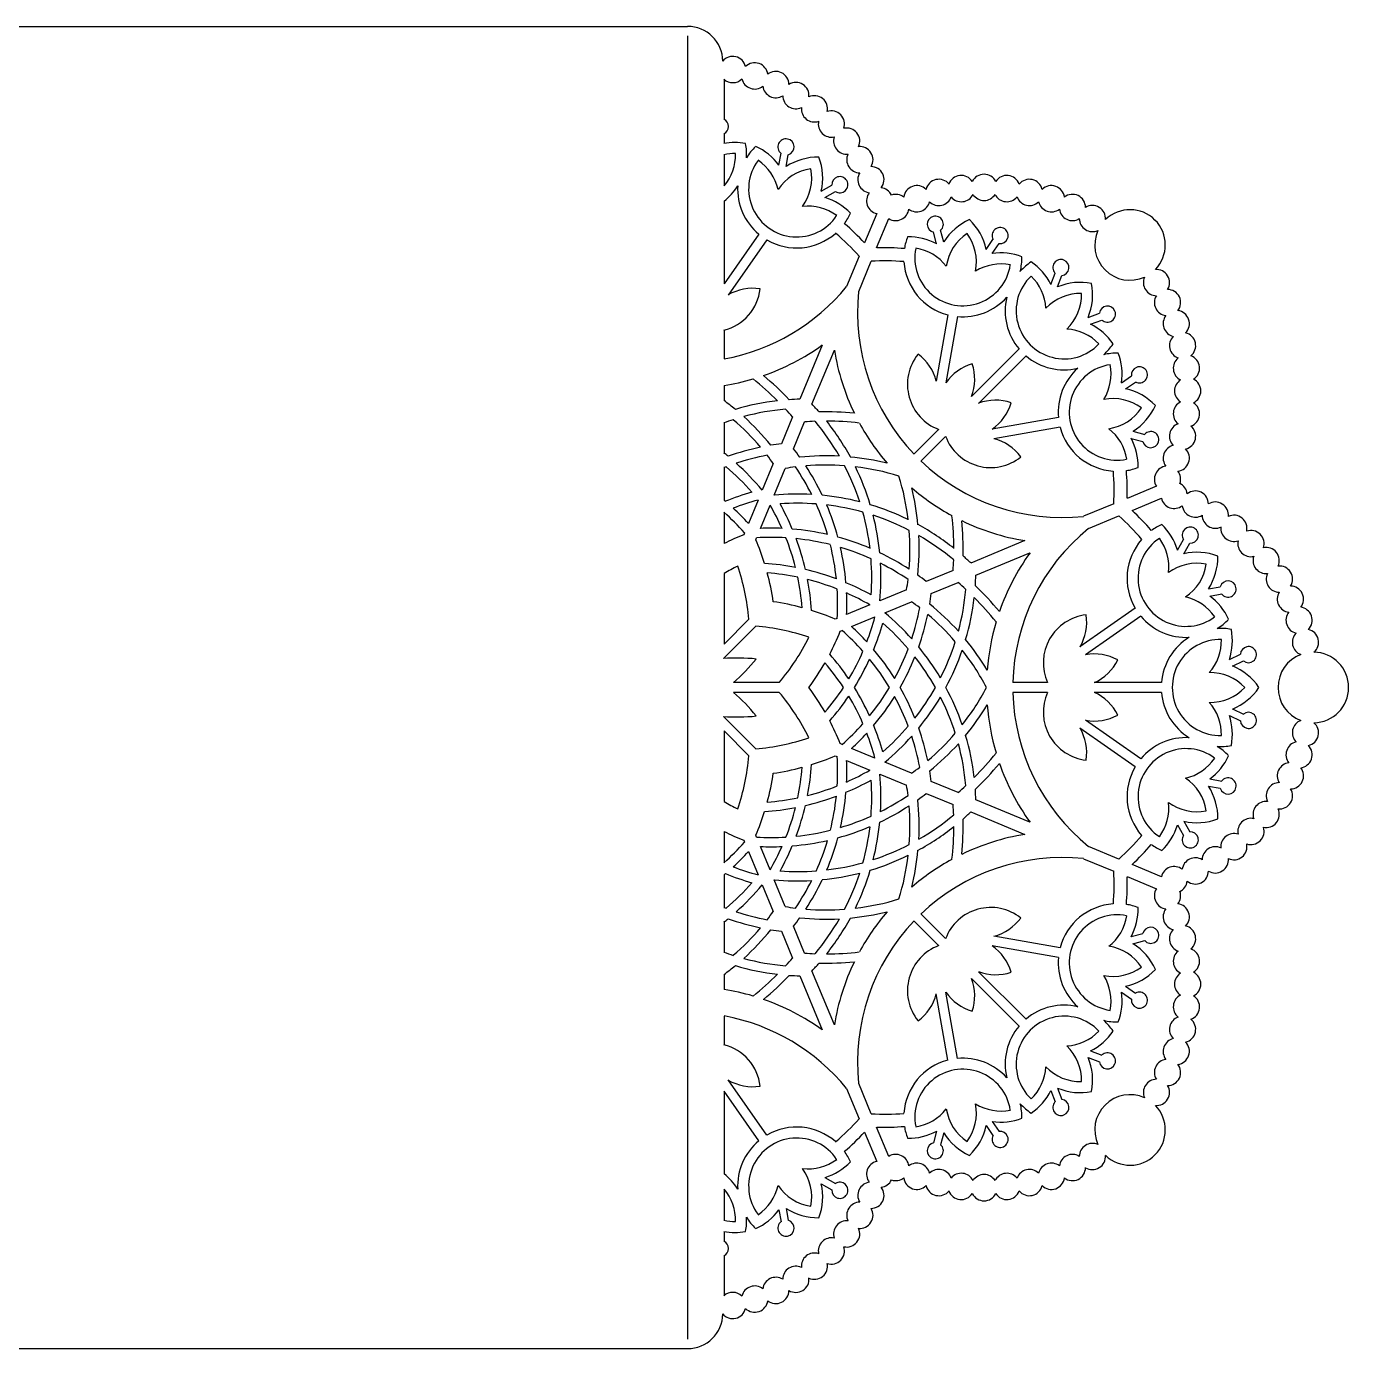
# Model space of a CAD drawing. Extents: x 41 to 331, y -141 to 4.
# Drawn here: x 185.6 to 330.6, y -140.9 to 4.1 of the extents above; entities that cross this region are included whole.
import ezdxf

# ---------------------------------------------------------------- set-up
doc = ezdxf.new("R2010")
doc.units = 0
doc.layers.get('0').update_dxf_attribs({"linetype": 'CONTINUOUS'})

msp = doc.modelspace()

# ---------------------------------------------------------------- linework, layer by layer
for p, q in [((113.1, 4.15), (258.1, 4.15)), ((258.1, 3.11), (258.1, -139.82)), ((262.1, -1.64), (262.1, -6.04)), ((262.1, -7.63), (262.1, -8.69)), ((262.1, -9.92), (262.1, -13.35)), ((268.12, -11.08), (268.36, -9.77)), ((268.91, -11.22), (269.15, -9.92)), ((272.77, -13.93), (273.92, -13.26)), ((273.17, -14.63), (274.32, -13.96)), ((262.1, -15.01), (262.1, -24.09)), ((278.85, -16.38), (277.52, -19.59)), ((278.84, -20.14), (280.18, -16.93)), ((265.92, -18.64), (262.1, -24.09)), ((285.42, -19.7), (285.09, -18.42)), ((286.2, -19.5), (285.86, -18.21)), ((266.81, -19.26), (262.56, -25.31)), ((290.85, -20.31), (291.6, -19.22)), ((291.51, -20.77), (292.26, -19.67)), ((276.91, -21.06), (275.54, -24.36)), ((276.87, -24.91), (278.24, -21.61)), ((297.93, -24.15), (298.4, -22.9)), ((298.69, -24.43), (299.15, -23.18)), ((286.65, -27.48), (285.38, -34.76)), ((302.02, -27.76), (303.27, -27.3)), ((287.71, -27.67), (286.44, -34.94)), ((302.3, -28.52), (303.55, -28.05)), ((262.1, -29.17), (262.1, -32.32)), ((272.87, -30.8), (270.42, -36.73)), ((271.74, -37.28), (274.2, -31.35)), ((294.47, -31.22), (289.26, -36.43)), ((295.23, -31.98), (290.02, -37.19)), ((305.68, -34.94), (306.78, -34.19)), ((262.1, -35.24), (262.1, -36.88)), ((306.14, -35.6), (307.23, -34.85)), ((269.61, -38.68), (268.39, -41.62)), ((298.78, -38.74), (291.51, -40.01)), ((262.1, -39.33), (262.1, -42.64)), ((269.72, -42.17), (270.94, -39.23)), ((285.64, -40.05), (282.94, -42.74)), ((298.97, -39.8), (291.69, -41.07)), ((306.95, -40.25), (308.24, -40.59)), ((286.4, -40.81), (283.71, -43.51)), ((306.75, -41.03), (308.03, -41.36)), ((262.1, -44.24), (262.1, -47.81)), ((267.5, -43.78), (266.28, -46.72)), ((267.61, -47.27), (268.82, -44.33)), ((309.52, -46.27), (306.31, -47.61)), ((265.83, -47.81), (264.77, -50.36)), ((306.86, -48.93), (310.07, -47.6)), ((262.1, -49.14), (262.1, -52.58)), ((266.1, -50.91), (267.16, -48.36)), ((304.84, -48.21), (301.54, -49.58)), ((302.09, -50.91), (305.39, -49.54)), ((264.34, -51.39), (264.26, -51.6)), ((265.58, -52.15), (265.67, -51.94)), ((311.82, -53.28), (312.49, -52.13)), ((295.1, -52.25), (289.17, -54.71)), ((289.72, -56.03), (295.65, -53.58)), ((312.52, -53.68), (313.19, -52.53)), ((262.1, -55.86), (262.1, -63.59)), ((287.22, -55.51), (284.28, -56.73)), ((282.12, -57.63), (279.18, -58.84)), ((284.83, -58.06), (287.77, -56.84)), ((315.23, -57.54), (316.53, -57.3)), ((278.09, -59.29), (275.54, -60.35)), ((279.73, -60.17), (282.67, -58.95)), ((315.37, -58.33), (316.68, -58.09)), ((264.83, -60.86), (262.1, -63.59)), ((274.51, -60.78), (274.3, -60.87)), ((276.09, -61.68), (278.64, -60.62)), ((307.19, -59.64), (301.14, -63.89)), ((307.81, -60.53), (301.76, -64.77)), ((265.59, -61.62), (262.04, -65.17)), ((274.85, -62.19), (275.06, -62.11)), ((317.52, -65.27), (318.73, -64.71)), ((317.86, -66), (319.07, -65.44)), ((268.16, -67.82), (263.13, -67.82)), ((297.59, -67.82), (293.77, -67.82)), ((310.07, -67.82), (302.71, -67.82)), ((268.16, -68.89), (263.13, -68.89)), ((297.59, -68.89), (293.77, -68.89)), ((310.07, -68.89), (302.71, -68.89)), ((317.86, -70.71), (319.07, -71.27)), ((265.59, -75.09), (262.04, -71.54)), ((307.81, -76.18), (301.76, -71.94)), ((317.52, -71.44), (318.73, -72)), ((264.83, -75.85), (262.1, -73.12)), ((262.1, -73.12), (262.1, -80.85)), ((307.19, -77.07), (301.14, -72.82)), ((275.06, -74.6), (274.85, -74.51)), ((278.64, -76.09), (276.09, -75.03)), ((274.3, -75.84), (274.51, -75.93)), ((275.54, -76.36), (278.09, -77.42)), ((282.67, -77.76), (279.73, -76.54)), ((279.18, -77.87), (282.12, -79.08)), ((287.77, -79.87), (284.83, -78.65)), ((315.23, -79.17), (316.53, -79.41)), ((315.37, -78.38), (316.68, -78.62)), ((284.28, -79.98), (287.22, -81.2)), ((295.65, -83.13), (289.72, -80.68)), ((289.17, -82), (295.1, -84.46)), ((311.82, -83.43), (312.49, -84.58)), ((312.52, -83.03), (313.19, -84.17)), ((262.1, -84.13), (262.1, -87.57)), ((264.26, -85.11), (264.34, -85.32)), ((265.67, -84.76), (265.58, -84.56)), ((264.77, -86.35), (265.83, -88.9)), ((267.16, -88.35), (266.1, -85.79)), ((305.39, -87.17), (302.09, -85.8)), ((301.54, -87.13), (304.84, -88.5)), ((310.07, -89.11), (306.86, -87.78)), ((262.1, -88.89), (262.1, -92.46)), ((268.82, -92.38), (267.61, -89.44)), ((306.31, -89.1), (309.52, -90.43)), ((266.28, -89.99), (267.5, -92.93)), ((262.1, -94.07), (262.1, -97.38)), ((285.64, -96.66), (282.94, -93.97)), ((286.4, -95.9), (283.71, -93.2)), ((268.39, -95.09), (269.61, -98.03)), ((270.94, -97.48), (269.72, -94.54)), ((298.97, -96.91), (291.69, -95.64)), ((306.75, -95.68), (308.03, -95.35)), ((298.78, -97.97), (291.51, -96.7)), ((306.95, -96.46), (308.24, -96.12)), ((262.1, -99.83), (262.1, -101.47)), ((270.42, -99.98), (272.87, -105.91)), ((274.2, -105.36), (271.74, -99.43)), ((295.23, -104.73), (290.02, -99.52)), ((294.47, -105.49), (289.26, -100.28)), ((306.14, -101.1), (307.23, -101.86)), ((286.65, -109.23), (285.38, -101.95)), ((287.71, -109.04), (286.44, -101.77)), ((305.68, -101.77), (306.78, -102.52)), ((262.1, -104.39), (262.1, -107.53)), ((302.3, -108.19), (303.55, -108.66)), ((302.02, -108.95), (303.27, -109.41)), ((266.81, -117.45), (262.56, -111.4)), ((265.92, -118.07), (262.1, -112.62)), ((262.1, -112.62), (262.1, -121.69)), ((275.54, -112.35), (276.91, -115.65)), ((278.24, -115.1), (276.87, -111.8)), ((297.93, -112.56), (298.4, -113.81)), ((298.69, -112.28), (299.15, -113.53)), ((291.51, -115.94), (292.26, -117.04)), ((277.52, -117.12), (278.85, -120.33)), ((280.18, -119.78), (278.84, -116.57)), ((285.42, -117.01), (285.09, -118.29)), ((286.2, -117.21), (285.86, -118.5)), ((290.85, -116.4), (291.6, -117.49)), ((272.77, -122.78), (273.92, -123.45)), ((273.17, -122.08), (274.32, -122.75)), ((262.1, -123.36), (262.1, -126.79)), ((268.12, -125.63), (268.36, -126.94)), ((268.91, -125.48), (269.15, -126.79)), ((262.1, -128.02), (262.1, -129.08)), ((262.1, -130.67), (262.1, -135.06)), ((113.1, -140.85), (258.1, -140.85))]:
    msp.add_line(p, q)
for centre, radius, start, end in [((258.1, 0.28), 3.87, 0.9761, 90), ((263.06, -0.58), 1.44, 13.3757, 139.9709), ((265.47, -1.28), 1.44, 6.9471, 134.4815), ((267.78, -2.23), 1.44, 0.5185, 128.0529), ((263.06, -0.58), 1.44, 227.6385, 314.4815), ((265.47, -1.28), 1.44, 193.3757, 308.0529), ((267.78, -2.23), 1.44, 186.9471, 301.6243), ((269.98, -3.44), 1.44, 354.09, 121.6243), ((269.98, -3.44), 1.44, 180.5185, 295.1957), ((272.02, -4.89), 1.44, 347.6614, 115.1957), ((272.02, -4.89), 1.44, 174.09, 288.7672), ((273.88, -6.56), 1.44, 341.2328, 108.7672), ((261.7, -6.83), 0.885, 296.4625, 63.5375), ((273.88, -6.56), 1.44, 167.6614, 282.3386), ((275.55, -8.43), 1.44, 334.8043, 102.3386), ((263.24, -15.07), 6.48, 79.1796, 100.1872), ((268.9, -9.07), 0.885, 286.5932, 232.5095), ((275.55, -8.43), 1.44, 161.2328, 275.91), ((258.1, -9.92), 5.27, 319.3939, 1.325), ((263.24, -15.07), 5.27, 88.6749, 102.5567), ((258.1, -9.92), 6.48, 356.9402, 10.8204), ((270.07, -13.67), 6.48, 134.1024, 148.3187), ((262.91, -14.92), 6.48, 36.4066, 65.7432), ((277, -10.47), 1.44, 154.8043, 269.4815), ((277, -10.47), 1.44, 328.3757, 95.91), ((270.07, -13.67), 5.27, 143.5978, 326.2479), ((262.91, -14.92), 5.27, 13.0588, 56.2479), ((272.41, -16.67), 5.27, 98.5978, 146.044), ((272.41, -16.67), 6.48, 89.1024, 122.6961), ((266.45, -12.49), 5.27, 323.8017, 11.2479), ((266.45, -12.49), 6.48, 347.1495, 20.7432), ((278.21, -12.66), 1.44, 321.9471, 89.4815), ((274.8, -13.21), 0.885, 237.3361, 183.2524), ((278.21, -12.66), 1.44, 148.3757, 263.0529), ((285.66, -14.06), 1.44, 39.09, 166.6243), ((288.12, -13.64), 1.44, 32.6614, 160.1957), ((290.62, -13.5), 1.44, 26.2328, 153.7672), ((293.12, -13.64), 1.44, 19.8043, 147.3386), ((295.59, -14.06), 1.44, 13.3757, 140.91), ((258.1, -9.92), 6.48, 308.1429, 328.3187), ((270.07, -13.67), 6.48, 176.9402, 230.1474), ((279.17, -14.98), 1.44, 141.9471, 256.945), ((279.17, -14.98), 1.44, 25.8866, 83.0529), ((280.94, -15.71), 1.44, 51.9471, 109.1134), ((283.25, -14.75), 1.44, 45.5185, 173.0529), ((288.12, -13.64), 1.44, 219.09, 333.7672), ((290.62, -13.5), 1.44, 212.6614, 327.3386), ((293.12, -13.64), 1.44, 206.2328, 320.91), ((298, -14.75), 1.44, 6.9471, 134.4815), ((300.31, -15.71), 1.44, 0.5185, 128.0529), ((271.33, -20.84), 5.27, 53.5977, 96.7869), ((271.33, -20.84), 6.48, 44.1024, 73.439), ((280.94, -15.71), 1.44, 238.055, 353.0529), ((283.25, -14.75), 1.44, 231.9471, 346.6243), ((285.66, -14.06), 1.44, 225.5185, 340.1957), ((295.59, -14.06), 1.44, 199.8043, 314.4815), ((298, -14.75), 1.44, 193.3757, 308.0529), ((300.31, -15.71), 1.44, 186.9471, 301.6243), ((302.5, -16.92), 1.44, 355.0291, 121.6243), ((270.07, -13.67), 6.48, 323.8659, 335.7432), ((285.27, -17.55), 0.885, 311.7476, 257.6639), ((291.69, -22.94), 6.48, 114.2568, 147.8505), ((284.52, -21.69), 6.48, 12.3039, 45.8976), ((302.5, -16.92), 1.44, 180.5185, 294.584), ((306.63, -19.82), 3.87, 315.9761, 134.0239), ((270.07, -13.67), 6.48, 239.6982, 311.1096), ((258.1, -37.8), 25.19, 41.6694, 49.8575), ((258.1, -37.8), 26.62, 43.1581, 49.7294), ((291.69, -22.94), 5.27, 123.7521, 171.1983), ((284.52, -21.69), 5.27, 348.956, 36.4022), ((292.38, -18.79), 0.885, 262.4905, 208.4068), ((306.63, -19.82), 3.87, 155.5892, 294.4108), ((279.7, -46.75), 26.62, 85.2706, 91.8419), ((288.29, -21.22), 6.48, 159.2568, 171.1341), ((282.34, -25.4), 6.48, 61.561, 90.8976), ((288.29, -21.22), 5.27, 168.7521, 351.4022), ((282.34, -25.4), 5.27, 38.2131, 81.4023), ((279.7, -46.75), 25.19, 85.1425, 93.3306), ((288.29, -21.22), 6.48, 183.8904, 255.3018), ((292.48, -27.17), 6.48, 69.2568, 98.5934), ((288.29, -21.22), 6.48, 346.6813, 0.8976), ((299.41, -27.04), 6.48, 124.1796, 138.0598), ((292.14, -27.04), 6.48, 26.4838, 55.8204), ((299.05, -22.3), 0.885, 276.6704, 222.5867), ((292.48, -27.17), 5.27, 78.7521, 121.9412), ((309.53, -23.95), 1.44, 328.3757, 94.9709), ((258.1, -10.23), 22.45, 280.2646, 320.9987), ((260.82, -24.06), 5.27, 284.0258, 353.7459), ((265.24, -29.84), 5.27, 81.0958, 120.572), ((299.41, -27.04), 5.27, 133.675, 316.325), ((292.14, -27.04), 5.27, 3.136, 46.3251), ((301.2, -30.4), 6.48, 79.1796, 112.7733), ((296.05, -25.25), 6.48, 337.2267, 10.8204), ((309.53, -23.95), 1.44, 155.416, 269.4815), ((299.19, -27.26), 22.45, 174.0013, 223.6237), ((288.29, -21.22), 6.48, 264.8526, 318.0598), ((299.41, -27.04), 6.48, 166.6813, 220.2246), ((301.2, -30.4), 5.27, 88.675, 136.1211), ((296.05, -25.25), 5.27, 313.8788, 1.3251), ((310.74, -26.14), 1.44, 148.3757, 263.0529), ((310.74, -26.14), 1.44, 321.9471, 89.4815), ((304.15, -27.4), 0.885, 227.4133, 173.3296), ((311.7, -28.45), 1.44, 315.5185, 83.0529), ((299.41, -34.31), 6.48, 34.1796, 63.5162), ((311.7, -28.45), 1.44, 141.9471, 256.6243), ((299.41, -34.31), 5.27, 43.6749, 86.8641), ((312.39, -30.86), 1.44, 135.5185, 250.1957), ((312.39, -30.86), 1.44, 309.09, 76.6243), ((258.1, -10.23), 25.32, 289.1916, 305.7046), ((299.19, -27.26), 25.32, 189.2954, 205.8084), ((287.49, -35.11), 5.27, 141.2541, 249.4884), ((280.28, -36.07), 5.27, 14.428, 53.9042), ((299.41, -27.04), 6.48, 311.9402, 325.8204), ((305.23, -38.16), 6.48, 89.1024, 103.3187), ((299.28, -33.97), 6.48, 351.4066, 20.7432), ((290.79, -37.91), 5.27, 106.2501, 145.7264), ((284.33, -34.56), 5.27, 339.2455, 18.9002), ((299.41, -27.04), 6.48, 229.7754, 283.3187), ((305.23, -38.16), 6.48, 131.9402, 185.1474), ((305.23, -38.16), 5.27, 98.5978, 281.2479), ((299.28, -33.97), 5.27, 328.0588, 11.2479), ((307.66, -34.07), 0.885, 241.5932, 187.5095), ((312.81, -33.33), 1.44, 129.09, 243.7672), ((312.81, -33.33), 1.44, 302.6614, 70.1957), ((258.1, -10.23), 25.32, 279.0885, 286.4715), ((245.43, -59.53), 31.93, 45.1062, 51.5637), ((245.43, -59.53), 32.94, 43.6643, 50.4024), ((312.95, -35.83), 1.44, 122.6614, 237.3386), ((312.95, -35.83), 1.44, 296.2328, 63.7672), ((304.76, -41.93), 6.48, 44.1024, 77.6961), ((245.43, -59.53), 28.12, 50.4198, 53.6451), ((271.18, -64.34), 27.62, 96.6864, 106.481), ((271.18, -64.34), 27.62, 91.5808, 93.9978), ((251.69, -56.26), 27.62, 41.0022, 43.4192), ((291.89, -42.11), 5.27, 71.0998, 110.7545), ((288.54, -35.66), 5.27, 304.2736, 343.7499), ((304.76, -41.93), 5.27, 53.5978, 101.044), ((303.51, -34.76), 5.27, 278.8017, 326.2479), ((303.51, -34.76), 6.48, 302.1495, 335.7432), ((312.81, -38.33), 1.44, 116.2328, 230.91), ((312.81, -38.33), 1.44, 289.8043, 57.3386), ((271.18, -64.34), 26.61, 107.6408, 109.9572), ((245.43, -59.53), 27.11, 40.2726, 49.2811), ((271.18, -64.34), 26.61, 95.0184, 105.0781), ((245.43, -59.53), 28.12, 39.1123, 47.963), ((245.43, -59.53), 31.93, 40.7665, 42.8111), ((273.29, -71.07), 32.94, 84.5976, 91.3357), ((251.69, -56.26), 27.62, 28.519, 38.3136), ((273.29, -71.07), 31.93, 83.4363, 89.8938), ((273.29, -71.07), 31.93, 92.1889, 94.2335), ((251.69, -56.26), 26.61, 29.9219, 39.9816), ((299.19, -27.26), 25.32, 208.5285, 220.6687), ((305.23, -38.16), 6.48, 194.6982, 266.1096), ((301.05, -44.11), 5.27, 8.5977, 51.7869), ((308.9, -41.17), 0.885, 192.3361, 138.2524), ((312.39, -40.79), 1.44, 109.8043, 224.4815), ((312.39, -40.79), 1.44, 283.3757, 50.91), ((271.77, -69.03), 27.62, 101.8258, 109.5148), ((271.77, -69.03), 27.62, 97.0368, 99.4369), ((291.34, -38.96), 5.27, 200.5116, 308.7459), ((290.38, -46.17), 5.27, 36.0958, 75.572), ((301.05, -44.11), 6.48, 359.1024, 28.439), ((311.7, -43.2), 1.44, 103.3757, 218.0529), ((245.01, -64.34), 27.62, 50.5845, 51.7886), ((271.77, -69.03), 26.61, 100.7042, 108.2628), ((245.43, -59.53), 27.11, 35.5111, 37.8681), ((247.95, -59.16), 27.62, 35.5631, 37.9632), ((273.29, -71.07), 28.12, 87.037, 95.8877), ((273.29, -71.07), 28.12, 76.2349, 84.5802), ((311.7, -43.2), 1.44, 276.9471, 44.4815), ((271.77, -69.03), 26.61, 110.7467, 111.3263), ((245.01, -64.34), 26.61, 40.8075, 49.3526), ((245.01, -64.34), 27.62, 39.6408, 48.1614), ((273.29, -71.07), 27.11, 97.1319, 99.4889), ((247.95, -59.16), 26.61, 26.7372, 34.2958), ((273.29, -71.07), 27.11, 85.7189, 94.7274), ((247.95, -59.16), 27.62, 25.4852, 33.1742), ((251.69, -56.26), 26.61, 18.0992, 27.3592), ((251.69, -56.26), 27.62, 16.7238, 26.0185), ((273.29, -71.07), 27.11, 72.8565, 83.2047), ((299.19, -27.26), 22.45, 226.3763, 275.9987), ((279.7, -46.75), 25.19, 356.6694, 4.8575), ((305.23, -38.16), 6.48, 278.8659, 290.7432), ((279.7, -46.75), 26.62, 358.1581, 4.7294), ((310.74, -45.51), 1.44, 96.9471, 211.945), ((310.74, -45.51), 1.44, 340.8866, 38.0529), ((255.38, -53.16), 27.11, 6.7953, 17.1435), ((311.47, -47.28), 1.44, 6.9471, 64.1134), ((244.42, -69.03), 27.62, 49.7815, 50.1999), ((272.66, -73.52), 27.62, 105.7634, 112.1375), ((272.66, -73.52), 26.61, 104.8676, 111.0532), ((270.19, -74.76), 27.62, 86.8386, 95.3592), ((270.19, -74.76), 27.62, 75.7629, 84.4155), ((255.38, -53.16), 28.12, 5.4198, 13.7651), ((299.19, -27.26), 25.32, 229.3313, 241.4715), ((311.47, -47.28), 1.44, 193.055, 308.0529), ((313.79, -48.24), 1.44, 0.5185, 128.0529), ((244.42, -69.03), 26.61, 41.5161, 48.3697), ((244.42, -69.03), 27.62, 42.5294, 47.4376), ((244.14, -61.71), 26.61, 23.9468, 30.1324), ((270.19, -74.76), 26.61, 85.6474, 94.1925), ((244.14, -61.71), 27.62, 22.8625, 29.2366), ((247.95, -59.16), 26.61, 16.5422, 24.2533), ((247.95, -59.16), 27.62, 15.3126, 23.0621), ((270.19, -74.76), 26.61, 74.4484, 83.1635), ((251.69, -56.26), 26.61, 6.8365, 15.5516), ((270.19, -74.76), 27.62, 63.9815, 73.2762), ((288.65, -68.35), 26.62, 40.2706, 46.8419), ((313.79, -48.24), 1.44, 186.9471, 301.6243), ((315.98, -49.45), 1.44, 354.09, 121.6243), ((251.69, -56.26), 27.62, 5.5845, 14.2371), ((270.19, -74.76), 26.61, 62.6408, 71.9008), ((270.19, -74.76), 27.62, 51.6864, 61.481), ((255.38, -53.16), 31.93, 0.1062, 6.5637), ((255.38, -53.16), 32.94, 358.6643, 5.4024), ((299.19, -27.26), 25.32, 244.1916, 260.7046), ((288.65, -68.35), 25.19, 40.1425, 48.3306), ((312.78, -56.38), 6.48, 114.2568, 126.1341), ((305.61, -55.12), 6.48, 16.561, 45.8976), ((315.98, -49.45), 1.44, 180.5185, 295.1957), ((318.02, -50.9), 1.44, 174.09, 288.7672), ((318.02, -50.9), 1.44, 347.6614, 115.1957), ((274.57, -77.22), 27.62, 111.9199, 116.8425), ((240.18, -62.98), 27.62, 17.3389, 23.0801), ((267.29, -78.5), 26.61, 86.5391, 93.4839), ((267.29, -78.5), 27.62, 87.5624, 92.4706), ((244.14, -61.71), 26.61, 14.2031, 21.5419), ((267.29, -78.5), 27.62, 77.0994, 85.2185), ((267.29, -78.5), 26.61, 75.9306, 84.1342), ((244.14, -61.71), 27.62, 13.179, 20.5187), ((267.29, -78.5), 27.62, 66.9379, 74.6874), ((255.38, -53.16), 27.11, 355.2726, 4.2811), ((255.38, -53.16), 28.12, 354.1123, 2.963), ((270.19, -74.76), 26.61, 50.0184, 60.0781), ((316.22, -68.35), 22.45, 129.0013, 178.6237), ((312.78, -56.38), 6.48, 138.8904, 210.3018), ((312.78, -56.38), 5.27, 123.7521, 306.4022), ((305.61, -55.12), 5.27, 353.2131, 36.4023), ((313.24, -51.65), 0.885, 266.7476, 212.6639), ((319.89, -52.57), 1.44, 341.2328, 108.7672), ((247.95, -59.16), 26.61, 5.8658, 14.0694), ((267.29, -78.5), 26.61, 65.7467, 73.4578), ((247.95, -59.16), 27.62, 4.7815, 12.9006), ((267.29, -78.5), 27.62, 56.8258, 64.5148), ((316.22, -68.35), 25.32, 144.2954, 160.8084), ((313.96, -60), 6.48, 69.2568, 102.8505), ((319.89, -52.57), 1.44, 167.6614, 282.3386), ((321.56, -54.43), 1.44, 334.8043, 102.3386), ((274.57, -77.22), 24.74, 116.2816, 120.2663), ((240.18, -62.98), 24.74, 4.9164, 18.7184), ((264.74, -82.31), 27.62, 79.1386, 86.2548), ((251.69, -56.26), 26.61, 355.8075, 4.3526), ((251.69, -56.26), 27.62, 354.6408, 3.1614), ((267.29, -78.5), 26.61, 55.7042, 63.2628), ((255.38, -53.16), 31.93, 355.7665, 357.8111), ((270.19, -74.76), 27.62, 46.5808, 48.9978), ((313.96, -60), 5.27, 78.7521, 126.1983), ((309.78, -54.04), 5.27, 303.956, 351.4022), ((309.78, -54.04), 6.48, 327.3039, 0.8976), ((321.56, -54.43), 1.44, 161.2328, 275.91), ((323.01, -56.47), 1.44, 328.3757, 95.91), ((240.18, -62.98), 27.62, 8.3888, 15.1116), ((264.74, -82.31), 26.61, 78.1758, 85.4653), ((244.14, -61.71), 26.61, 4.5347, 11.8242), ((264.74, -82.31), 27.62, 69.4813, 76.821), ((264.74, -82.31), 26.61, 68.4581, 75.7969), ((244.14, -61.71), 27.62, 3.7452, 10.8614), ((255.38, -53.16), 27.11, 350.5111, 352.8681), ((267.29, -78.5), 27.62, 52.0368, 54.4369), ((262.11, -55.27), 27.62, 356.0022, 358.4192), ((323.01, -56.47), 1.44, 154.8043, 269.4815), ((247.95, -59.16), 26.61, 356.5161, 3.4609), ((264.74, -82.31), 27.62, 60.7634, 67.1375), ((247.95, -59.16), 27.62, 357.5294, 2.4376), ((264.74, -82.31), 26.61, 59.8676, 66.0532), ((266.92, -81.02), 31.93, 47.1889, 49.2335), ((262.11, -55.27), 26.61, 344.9219, 354.9816), ((266.92, -81.02), 32.94, 39.5976, 46.3357), ((317.38, -57.55), 0.885, 217.4905, 163.4068), ((324.22, -58.67), 1.44, 148.3757, 263.0529), ((324.22, -58.67), 1.44, 321.9471, 89.4815), ((263.47, -86.27), 27.62, 74.8884, 81.6112), ((266.92, -81.02), 27.11, 52.1319, 54.4889), ((257.42, -54.68), 27.62, 350.5631, 352.9632), ((266.92, -81.02), 28.12, 42.037, 50.8877), ((262.11, -55.27), 27.62, 343.519, 353.3136), ((266.92, -81.02), 31.93, 38.4363, 44.8938), ((311.53, -63.54), 5.27, 33.7521, 76.9412), ((311.53, -63.54), 6.48, 24.2568, 53.5934), ((263.47, -86.27), 27.62, 66.9199, 72.6611), ((252.93, -53.79), 26.61, 338.9468, 345.1324), ((262.11, -81.44), 27.62, 41.8386, 50.3592), ((257.42, -54.68), 26.61, 341.7372, 349.2958), ((257.42, -54.68), 27.62, 340.4852, 348.1742), ((266.92, -81.02), 27.11, 40.7189, 49.7274), ((302.39, -65.63), 5.27, 96.2541, 204.4884), ((296.61, -61.21), 5.27, 329.428, 8.9042), ((312.78, -56.38), 6.48, 219.8526, 273.0598), ((312.78, -56.38), 6.48, 301.6813, 315.8976), ((325.17, -60.98), 1.44, 141.9471, 256.6243), ((325.17, -60.98), 1.44, 315.5185, 83.0529), ((263.47, -86.27), 24.74, 71.2816, 85.0836), ((249.23, -51.88), 27.62, 332.3389, 338.0801), ((257.42, -82.03), 26.61, 41.5391, 48.4839), ((257.42, -82.03), 27.62, 42.5624, 47.4706), ((252.93, -53.79), 27.62, 337.8625, 344.2366), ((262.11, -81.44), 26.61, 40.6474, 49.1925), ((316.22, -68.35), 25.32, 163.5285, 175.6687), ((316.53, -68.35), 6.48, 79.1796, 93.0598), ((311.38, -63.21), 6.48, 341.4838, 10.8204), ((325.87, -63.39), 1.44, 310.0291, 76.6243), ((249.23, -51.88), 24.74, 319.9164, 333.7184), ((262.11, -55.27), 26.61, 333.0992, 342.3592), ((266.92, -81.02), 28.12, 31.2349, 39.5802), ((316.53, -68.35), 6.48, 121.6813, 175.2246), ((316.53, -68.35), 5.27, 88.675, 271.325), ((311.38, -63.21), 5.27, 318.136, 1.3251), ((325.87, -63.39), 1.44, 135.5185, 249.584), ((263.47, -86.27), 21.15, 84.15, 93.8819), ((249.23, -51.88), 21.15, 311.1181, 320.85), ((252.93, -82.92), 27.62, 34.1386, 41.2548), ((252.93, -53.79), 26.61, 329.2031, 336.5419), ((252.93, -53.79), 27.62, 328.179, 335.5187), ((257.42, -82.03), 26.61, 30.9306, 39.1342), ((257.42, -82.03), 27.62, 32.0994, 40.2185), ((257.42, -54.68), 26.61, 331.5422, 339.2533), ((257.42, -54.68), 27.62, 330.3126, 338.0621), ((262.11, -81.44), 26.61, 29.4484, 38.1635), ((262.11, -81.44), 27.62, 30.7629, 39.4155), ((262.11, -55.27), 27.62, 331.7238, 341.0185), ((266.92, -81.02), 27.11, 27.8565, 38.2047), ((302.74, -69.95), 5.27, 61.2501, 100.7264), ((319.62, -64.75), 0.885, 231.6704, 177.5867), ((326.73, -68.35), 3.87, 110.5892, 249.4108), ((326.73, -68.35), 3.87, 270.9761, 89.0239), ((249.23, -51.88), 27.62, 323.3888, 330.1116), ((252.93, -82.92), 26.61, 33.1758, 40.4653), ((300.55, -63.01), 5.27, 294.2455, 333.9002), ((315.41, -71.99), 6.48, 34.1796, 67.7733), ((315.41, -71.99), 5.27, 43.675, 91.1211), ((249.23, -84.82), 21.15, 39.15, 48.8819), ((249.23, -84.82), 24.74, 26.2816, 40.0836), ((249.23, -84.82), 27.62, 29.8884, 36.6112), ((252.93, -53.79), 26.61, 319.5347, 326.8242), ((252.93, -53.79), 27.62, 318.7452, 325.8614), ((252.93, -82.92), 26.61, 23.4581, 30.7969), ((252.93, -82.92), 27.62, 24.4813, 31.821), ((257.42, -54.68), 26.61, 320.8658, 329.0694), ((257.42, -54.68), 27.62, 319.7815, 327.9006), ((257.42, -82.03), 26.61, 20.7467, 28.4578), ((257.42, -82.03), 27.62, 21.9379, 29.6874), ((262.11, -55.27), 26.61, 321.8365, 330.5516), ((262.11, -55.27), 27.62, 320.5845, 329.2371), ((262.11, -81.44), 26.61, 17.6408, 26.9008), ((262.11, -81.44), 27.62, 18.9815, 28.2762), ((266.92, -55.69), 27.11, 321.7953, 332.1435), ((316.22, -68.35), 22.45, 181.3763, 230.9987), ((302.39, -71.08), 5.27, 155.5116, 263.7459), ((300.55, -73.7), 5.27, 26.0998, 65.7545), ((316.53, -68.35), 6.48, 184.7754, 238.3187), ((315.41, -64.72), 5.27, 268.8788, 316.3251), ((315.41, -64.72), 6.48, 292.2267, 325.8204), ((266.92, -55.69), 28.12, 320.4198, 328.7651), ((316.22, -68.35), 25.32, 184.3313, 196.4715), ((311.38, -73.5), 5.27, 358.6749, 41.8641), ((263.47, -50.44), 21.15, 266.1181, 275.85), ((249.23, -84.82), 27.62, 21.9199, 27.6611), ((257.42, -54.68), 26.61, 311.5161, 318.4609), ((302.74, -66.76), 5.27, 259.2736, 298.7499), ((311.38, -73.5), 6.48, 349.1796, 18.5162), ((319.62, -71.96), 0.885, 182.4133, 128.3296), ((325.87, -73.32), 1.44, 110.416, 224.4815), ((325.87, -73.32), 1.44, 283.3757, 49.9709), ((263.47, -50.44), 24.74, 274.9164, 288.7184), ((257.42, -54.68), 27.62, 312.5294, 317.4376), ((252.93, -82.92), 26.61, 14.8676, 21.0532), ((252.93, -82.92), 27.62, 15.7634, 22.1375), ((262.11, -55.27), 26.61, 310.8075, 319.3526), ((262.11, -55.27), 27.62, 309.6408, 318.1614), ((257.42, -82.03), 26.61, 10.7042, 18.2628), ((257.42, -82.03), 27.62, 11.8258, 19.5148), ((266.92, -55.69), 27.11, 310.2726, 319.2811), ((262.11, -81.44), 27.62, 6.6864, 16.481), ((296.61, -75.5), 5.27, 351.0958, 30.572), ((312.78, -80.33), 6.48, 86.9402, 140.1474), ((266.92, -55.69), 28.12, 309.1123, 317.963), ((262.11, -81.44), 26.61, 5.0184, 15.0781), ((312.78, -80.33), 5.27, 53.5978, 236.2479), ((316.53, -68.35), 6.48, 266.9402, 280.8204), ((312.78, -80.33), 6.48, 44.1024, 58.3187), ((325.17, -75.73), 1.44, 103.3757, 218.0529), ((325.17, -75.73), 1.44, 276.9471, 44.4815), ((240.18, -73.73), 24.74, 341.2816, 355.0836), ((244.14, -74.99), 27.62, 349.1386, 356.2548), ((263.47, -50.44), 27.62, 287.3389, 293.0801), ((247.95, -77.55), 26.61, 356.5391, 3.4839), ((247.95, -77.55), 27.62, 357.5624, 2.4706), ((266.92, -55.69), 31.93, 315.1062, 321.5637), ((266.92, -55.69), 32.94, 313.6643, 320.4024), ((316.22, -68.35), 25.32, 199.1916, 215.7046), ((311.53, -73.17), 5.27, 283.0588, 326.2479), ((311.53, -73.17), 6.48, 306.4066, 335.7432), ((324.22, -78.04), 1.44, 96.9471, 211.6243), ((240.18, -73.73), 27.62, 344.8884, 351.6112), ((263.47, -50.44), 27.62, 278.3888, 285.1116), ((244.14, -74.99), 26.61, 348.1758, 355.4653), ((264.74, -54.4), 26.61, 293.9468, 300.1324), ((251.69, -80.45), 27.62, 356.8386, 5.3592), ((266.92, -55.69), 27.11, 305.5111, 307.8681), ((257.42, -82.03), 27.62, 7.0368, 9.4369), ((312.78, -80.33), 6.48, 149.6982, 221.1096), ((309.78, -82.67), 5.27, 8.5978, 56.044), ((317.38, -79.16), 0.885, 196.5932, 142.5095), ((324.22, -78.04), 1.44, 270.5185, 38.0529), ((264.74, -54.4), 26.61, 284.2031, 291.5419), ((264.74, -54.4), 27.62, 292.8625, 299.2366), ((251.69, -80.45), 26.61, 355.6474, 4.1925), ((255.38, -83.55), 27.11, 7.1319, 9.4889), ((266.92, -55.69), 31.93, 310.7665, 312.8111), ((262.11, -81.44), 27.62, 1.5808, 3.9978), ((309.78, -82.67), 6.48, 359.1024, 32.6961), ((323.01, -80.23), 1.44, 90.5185, 205.1957), ((323.01, -80.23), 1.44, 264.09, 31.6243), ((274.57, -59.49), 24.74, 239.7337, 243.7184), ((264.74, -54.4), 26.61, 274.5347, 281.8242), ((264.74, -54.4), 27.62, 283.179, 290.5187), ((247.95, -77.55), 26.61, 345.9306, 354.1342), ((247.95, -77.55), 27.62, 347.0994, 355.2185), ((267.29, -58.2), 26.61, 296.7372, 304.2958), ((267.29, -58.2), 27.62, 305.5631, 307.9632), ((255.38, -83.55), 28.12, 357.037, 5.8877), ((255.38, -83.55), 31.93, 2.1889, 4.2335), ((305.61, -81.59), 5.27, 323.5977, 6.7869), ((313.96, -76.71), 5.27, 233.8017, 281.2479), ((321.56, -82.28), 1.44, 84.09, 198.7672), ((240.18, -73.73), 27.62, 336.9199, 342.6611), ((264.74, -54.4), 27.62, 273.7452, 280.8614), ((244.14, -74.99), 26.61, 338.4581, 345.7969), ((244.14, -74.99), 27.62, 339.4813, 346.821), ((267.29, -58.2), 26.61, 286.5422, 294.2533), ((267.29, -58.2), 27.62, 295.4852, 303.1742), ((255.38, -83.55), 27.11, 355.7189, 4.7274), ((270.19, -61.94), 26.61, 299.9219, 309.9816), ((270.19, -61.94), 27.62, 311.0022, 313.4192), ((321.56, -82.28), 1.44, 257.6614, 25.1957), ((267.29, -58.2), 26.61, 275.8658, 284.0694), ((267.29, -58.2), 27.62, 285.3126, 293.0621), ((251.69, -80.45), 26.61, 344.4484, 353.1635), ((251.69, -80.45), 27.62, 345.7629, 354.4155), ((270.19, -61.94), 27.62, 298.519, 308.3136), ((255.38, -83.55), 31.93, 353.4363, 359.8938), ((255.38, -83.55), 32.94, 354.5976, 1.3357), ((305.61, -81.59), 6.48, 314.1024, 343.439), ((313.96, -76.71), 6.48, 257.1495, 290.7432), ((319.89, -84.14), 1.44, 77.6614, 192.3386), ((319.89, -84.14), 1.44, 251.2328, 18.7672), ((274.57, -59.49), 27.62, 243.1575, 248.0801), ((244.42, -67.68), 26.61, 311.6303, 318.4839), ((267.29, -58.2), 26.61, 266.5161, 273.4609), ((267.29, -58.2), 27.62, 274.7815, 282.9006), ((247.95, -77.55), 26.61, 335.7467, 343.4578), ((247.95, -77.55), 27.62, 336.9379, 344.6874), ((299.19, -109.45), 25.32, 99.2954, 115.8084), ((288.65, -68.35), 25.19, 311.6694, 319.8575), ((313.24, -85.06), 0.885, 147.3361, 93.2524), ((318.02, -85.81), 1.44, 71.2328, 185.91), ((318.02, -85.81), 1.44, 244.8043, 12.3386), ((244.42, -67.68), 27.62, 312.5624, 317.4706), ((267.29, -58.2), 27.62, 267.5294, 272.4376), ((244.14, -74.99), 26.61, 329.8676, 336.0532), ((244.14, -74.99), 27.62, 330.7634, 337.1375), ((270.19, -61.94), 27.62, 286.7238, 296.0185), ((270.19, -61.94), 26.61, 288.0992, 297.3592), ((255.38, -83.55), 27.11, 342.8565, 353.2047), ((255.38, -83.55), 28.12, 346.2349, 354.5802), ((288.65, -68.35), 26.62, 313.1581, 319.7294), ((312.78, -80.33), 6.48, 233.8659, 245.7432), ((315.98, -87.26), 1.44, 64.8043, 179.4815), ((272.66, -63.18), 26.61, 248.9468, 255.1324), ((270.19, -61.94), 26.61, 276.8365, 285.5516), ((251.69, -80.45), 27.62, 333.9815, 343.2762), ((299.19, -109.45), 25.32, 118.5285, 130.6687), ((299.19, -109.45), 22.45, 84.0013, 133.6237), ((311.47, -89.43), 1.44, 51.9471, 166.945), ((313.79, -88.47), 1.44, 58.3757, 173.0529), ((315.98, -87.26), 1.44, 238.3757, 5.91), ((244.42, -67.68), 27.62, 309.8001, 310.2185), ((272.66, -63.18), 27.62, 247.8625, 254.2366), ((245.01, -72.37), 26.61, 310.6474, 319.1925), ((270.19, -61.94), 27.62, 264.6408, 273.1614), ((270.19, -61.94), 26.61, 265.8075, 274.3526), ((247.95, -77.55), 26.61, 325.7042, 333.2628), ((247.95, -77.55), 27.62, 326.8258, 334.5148), ((270.19, -61.94), 27.62, 275.5845, 284.2371), ((251.69, -80.45), 26.61, 332.6408, 341.9008), ((279.7, -89.96), 25.19, 355.1425, 3.3306), ((279.7, -89.96), 26.62, 355.2706, 1.8419), ((311.47, -89.43), 1.44, 295.8866, 353.0529), ((313.79, -88.47), 1.44, 231.9471, 359.4815), ((245.01, -72.37), 27.62, 311.8386, 320.3592), ((310.74, -91.2), 1.44, 148.055, 263.0529), ((310.74, -91.2), 1.44, 321.9471, 19.1134), ((271.77, -67.68), 26.61, 248.6737, 249.2533), ((273.29, -65.64), 27.11, 260.5111, 262.8681), ((273.29, -65.64), 27.11, 265.2726, 274.2811), ((273.29, -65.64), 27.11, 276.7953, 287.1435), ((291.34, -97.75), 5.27, 51.2541, 159.4884), ((305.23, -98.55), 6.48, 93.8904, 165.3018), ((305.23, -98.55), 6.48, 69.2568, 81.1341), ((301.05, -92.6), 6.48, 331.561, 0.8976), ((311.7, -93.51), 1.44, 141.9471, 256.6243), ((311.7, -93.51), 1.44, 315.5185, 83.0529), ((245.01, -72.37), 27.62, 308.2114, 309.4155), ((271.77, -67.68), 27.62, 250.4852, 258.1742), ((271.77, -67.68), 26.61, 251.7372, 259.2958), ((245.43, -77.18), 27.11, 322.1319, 324.4889), ((247.95, -77.55), 27.62, 322.0368, 324.4369), ((273.29, -65.64), 28.12, 264.1123, 272.963), ((251.69, -80.45), 26.61, 320.0184, 330.0781), ((251.69, -80.45), 27.62, 321.6864, 331.481), ((273.29, -65.64), 28.12, 275.4198, 283.7651), ((299.19, -109.45), 22.45, 136.3763, 185.9987), ((299.19, -109.45), 25.32, 139.3313, 151.4715), ((290.38, -90.53), 5.27, 284.428, 323.9042), ((305.23, -98.55), 5.27, 78.7521, 261.4022), ((301.05, -92.6), 5.27, 308.2131, 351.4023), ((245.43, -77.18), 27.11, 310.7189, 319.7274), ((245.43, -77.18), 28.12, 312.037, 320.8877), ((271.77, -67.68), 27.62, 260.5631, 262.9632), ((308.9, -95.53), 0.885, 221.7476, 167.6639), ((312.39, -95.91), 1.44, 135.5185, 250.1957), ((312.39, -95.91), 1.44, 309.09, 76.6243), ((287.49, -101.6), 5.27, 110.5116, 218.7459), ((288.54, -101.05), 5.27, 16.2501, 55.7264), ((303.51, -101.94), 5.27, 33.7521, 81.1983), ((303.51, -101.94), 6.48, 24.2568, 57.8505), ((312.81, -98.38), 1.44, 302.6614, 70.1957), ((271.18, -72.37), 26.61, 250.0428, 252.3592), ((271.18, -72.37), 26.61, 254.9219, 264.9816), ((245.43, -77.18), 31.93, 317.1889, 319.2335), ((273.29, -65.64), 31.93, 265.7665, 267.8111), ((251.69, -80.45), 27.62, 316.5808, 318.9978), ((273.29, -65.64), 32.94, 268.6643, 275.4024), ((273.29, -65.64), 31.93, 270.1062, 276.5637), ((299.19, -109.45), 25.32, 154.1916, 170.7046), ((305.23, -98.55), 6.48, 174.8526, 228.0598), ((312.81, -98.38), 1.44, 129.09, 243.7672), ((245.43, -77.18), 28.12, 306.3549, 309.5802), ((271.18, -72.37), 27.62, 253.519, 263.3136), ((245.43, -77.18), 31.93, 308.4363, 314.8938), ((245.43, -77.18), 32.94, 309.5976, 316.3357), ((271.18, -72.37), 27.62, 266.0022, 268.4192), ((291.89, -94.59), 5.27, 249.2455, 288.9002), ((304.76, -94.78), 5.27, 258.956, 306.4022), ((299.28, -102.74), 5.27, 348.7521, 31.9412), ((304.76, -94.78), 6.48, 282.3039, 315.8976), ((312.95, -100.88), 1.44, 122.6614, 237.3386), ((312.95, -100.88), 1.44, 296.2328, 63.7672), ((258.1, -126.47), 25.32, 73.5285, 80.9115), ((284.33, -102.15), 5.27, 341.0998, 20.7545), ((258.1, -126.47), 25.32, 54.2954, 70.8084), ((280.28, -100.64), 5.27, 306.0958, 345.572), ((290.79, -98.8), 5.27, 214.2736, 253.7499), ((299.28, -102.74), 6.48, 339.2568, 8.5934), ((307.66, -102.64), 0.885, 172.4905, 118.4068), ((312.81, -103.38), 1.44, 116.2328, 230.91), ((312.81, -103.38), 1.44, 289.8043, 57.3386), ((258.1, -126.47), 22.45, 39.0013, 79.7354), ((299.41, -109.67), 6.48, 76.6813, 130.2246), ((299.41, -109.67), 6.48, 139.7754, 193.3187), ((299.41, -109.67), 5.27, 43.675, 226.325), ((299.41, -109.67), 6.48, 34.1796, 48.0598), ((305.23, -98.55), 6.48, 256.6813, 270.8976), ((312.39, -105.85), 1.44, 109.8043, 224.4815), ((312.39, -105.85), 1.44, 283.3757, 50.91), ((299.41, -102.4), 5.27, 273.136, 316.3251), ((299.41, -102.4), 6.48, 296.4838, 325.8204), ((311.7, -108.26), 1.44, 103.3757, 218.0529), ((311.7, -108.26), 1.44, 276.9471, 44.4815), ((260.82, -112.65), 5.27, 6.2541, 75.9741), ((296.05, -111.45), 5.27, 358.675, 46.1211), ((304.15, -109.31), 0.885, 186.6704, 132.5867), ((288.29, -115.49), 6.48, 104.6982, 176.1096), ((288.29, -115.49), 6.48, 41.9402, 95.1474), ((292.14, -109.67), 5.27, 313.6749, 356.8641), ((301.2, -106.31), 5.27, 223.8788, 271.3251), ((296.05, -111.45), 6.48, 349.1796, 22.7733), ((310.74, -110.57), 1.44, 96.9471, 211.6243), ((310.74, -110.57), 1.44, 270.5185, 38.0529), ((265.24, -106.87), 5.27, 239.428, 278.9042), ((288.29, -115.49), 5.27, 8.5978, 191.2479), ((309.53, -112.76), 1.44, 90.5185, 204.584), ((292.14, -109.67), 6.48, 304.1796, 333.5162), ((301.2, -106.31), 6.48, 247.2267, 280.8204), ((306.63, -116.88), 3.87, 65.5892, 204.4108), ((309.53, -112.76), 1.44, 265.0291, 31.6243), ((284.52, -115.02), 5.27, 323.5978, 11.044), ((292.48, -109.54), 5.27, 238.0588, 281.2479), ((299.41, -109.67), 6.48, 221.9402, 235.8204), ((288.29, -115.49), 6.48, 359.1024, 13.3187), ((299.05, -114.41), 0.885, 137.4133, 83.3296), ((306.63, -116.88), 3.87, 225.9761, 44.0239), ((258.1, -98.91), 25.19, 310.1425, 318.3306), ((279.7, -89.96), 25.19, 266.6694, 274.8575), ((282.34, -111.31), 5.27, 278.5977, 321.7869), ((291.69, -113.76), 5.27, 188.8017, 236.2479), ((292.48, -109.54), 6.48, 261.4066, 290.7432), ((270.07, -123.04), 6.48, 48.8904, 120.3018), ((258.1, -98.91), 26.62, 310.2706, 316.8419), ((279.7, -89.96), 26.62, 268.1581, 274.7294), ((288.29, -115.49), 6.48, 188.8659, 200.7432), ((282.34, -111.31), 6.48, 269.1024, 298.439), ((291.69, -113.76), 6.48, 212.1495, 245.7432), ((284.52, -115.02), 6.48, 314.1024, 347.6961), ((292.38, -117.91), 0.885, 151.5932, 97.5095), ((270.07, -123.04), 6.48, 129.8526, 183.0598), ((270.07, -123.04), 5.27, 33.7521, 216.4022), ((285.27, -119.16), 0.885, 102.3361, 48.2524), ((302.5, -119.79), 1.44, 65.416, 179.4815), ((271.33, -115.87), 5.27, 263.2131, 306.4023), ((270.07, -123.04), 6.48, 24.2568, 36.1341), ((279.17, -121.73), 1.44, 103.055, 218.0529), ((280.94, -121), 1.44, 6.9471, 121.945), ((300.31, -121), 1.44, 58.3757, 173.0529), ((302.5, -119.79), 1.44, 238.3757, 4.9709), ((258.1, -126.79), 6.48, 31.6813, 51.857), ((266.45, -124.22), 5.27, 348.7521, 36.1983), ((271.33, -115.87), 6.48, 286.561, 315.8976), ((283.25, -121.96), 1.44, 13.3757, 128.0529), ((285.66, -122.65), 1.44, 19.8043, 134.4815), ((288.12, -123.07), 1.44, 26.2328, 140.91), ((290.62, -123.21), 1.44, 32.6614, 147.3386), ((293.12, -123.07), 1.44, 39.09, 153.7672), ((295.59, -122.65), 1.44, 45.5185, 160.1957), ((298, -121.96), 1.44, 51.9471, 166.6243), ((300.31, -121), 1.44, 231.9471, 359.4815), ((262.91, -121.79), 5.27, 303.7521, 346.9412), ((272.41, -120.03), 5.27, 213.956, 261.4022), ((266.45, -124.22), 6.48, 339.2568, 12.8505), ((274.8, -123.5), 0.885, 176.7476, 122.6639), ((278.21, -124.05), 1.44, 96.9471, 211.6243), ((278.21, -124.05), 1.44, 270.5185, 38.0529), ((279.17, -121.73), 1.44, 276.9471, 334.1134), ((280.94, -121), 1.44, 250.8866, 308.0529), ((283.25, -121.96), 1.44, 186.9471, 314.4815), ((285.66, -122.65), 1.44, 193.3757, 320.91), ((295.59, -122.65), 1.44, 219.09, 346.6243), ((298, -121.96), 1.44, 225.5185, 353.0529), ((258.1, -126.79), 5.27, 358.675, 40.6061), ((288.12, -123.07), 1.44, 199.8043, 327.3386), ((290.62, -123.21), 1.44, 206.2328, 333.7672), ((293.12, -123.07), 1.44, 212.6614, 340.1957), ((262.91, -121.79), 6.48, 294.2568, 323.5934), ((272.41, -120.03), 6.48, 237.3039, 270.8976), ((277, -126.24), 1.44, 90.5185, 205.1957), ((277, -126.24), 1.44, 264.09, 31.6243), ((263.24, -121.64), 5.27, 257.4433, 271.3251), ((258.1, -126.79), 6.48, 349.1796, 3.0598), ((270.07, -123.04), 6.48, 211.6813, 225.8976), ((268.9, -127.64), 0.885, 127.4905, 73.4068), ((275.55, -128.28), 1.44, 84.09, 198.7672), ((263.24, -121.64), 6.48, 259.8129, 280.8204), ((273.88, -130.15), 1.44, 77.6614, 192.3386), ((275.55, -128.28), 1.44, 257.6614, 25.1957), ((261.7, -129.88), 0.885, 296.4625, 63.5375), ((272.02, -131.82), 1.44, 71.2328, 185.91), ((273.88, -130.15), 1.44, 251.2328, 18.7672), ((269.98, -133.26), 1.44, 64.8043, 179.4815), ((272.02, -131.82), 1.44, 244.8043, 12.3386), ((267.78, -134.48), 1.44, 58.3757, 173.0529), ((269.98, -133.26), 1.44, 238.3757, 5.91), ((263.06, -136.13), 1.44, 45.5185, 132.3615), ((265.47, -135.43), 1.44, 51.9471, 166.6243), ((267.78, -134.48), 1.44, 231.9471, 359.4815), ((265.47, -135.43), 1.44, 225.5185, 353.0529), ((258.1, -136.99), 3.87, 270, 359.0239), ((263.06, -136.13), 1.44, 220.0291, 346.6243)]:
    msp.add_arc(centre, radius, start, end)

doc.saveas('drawing.dxf')
